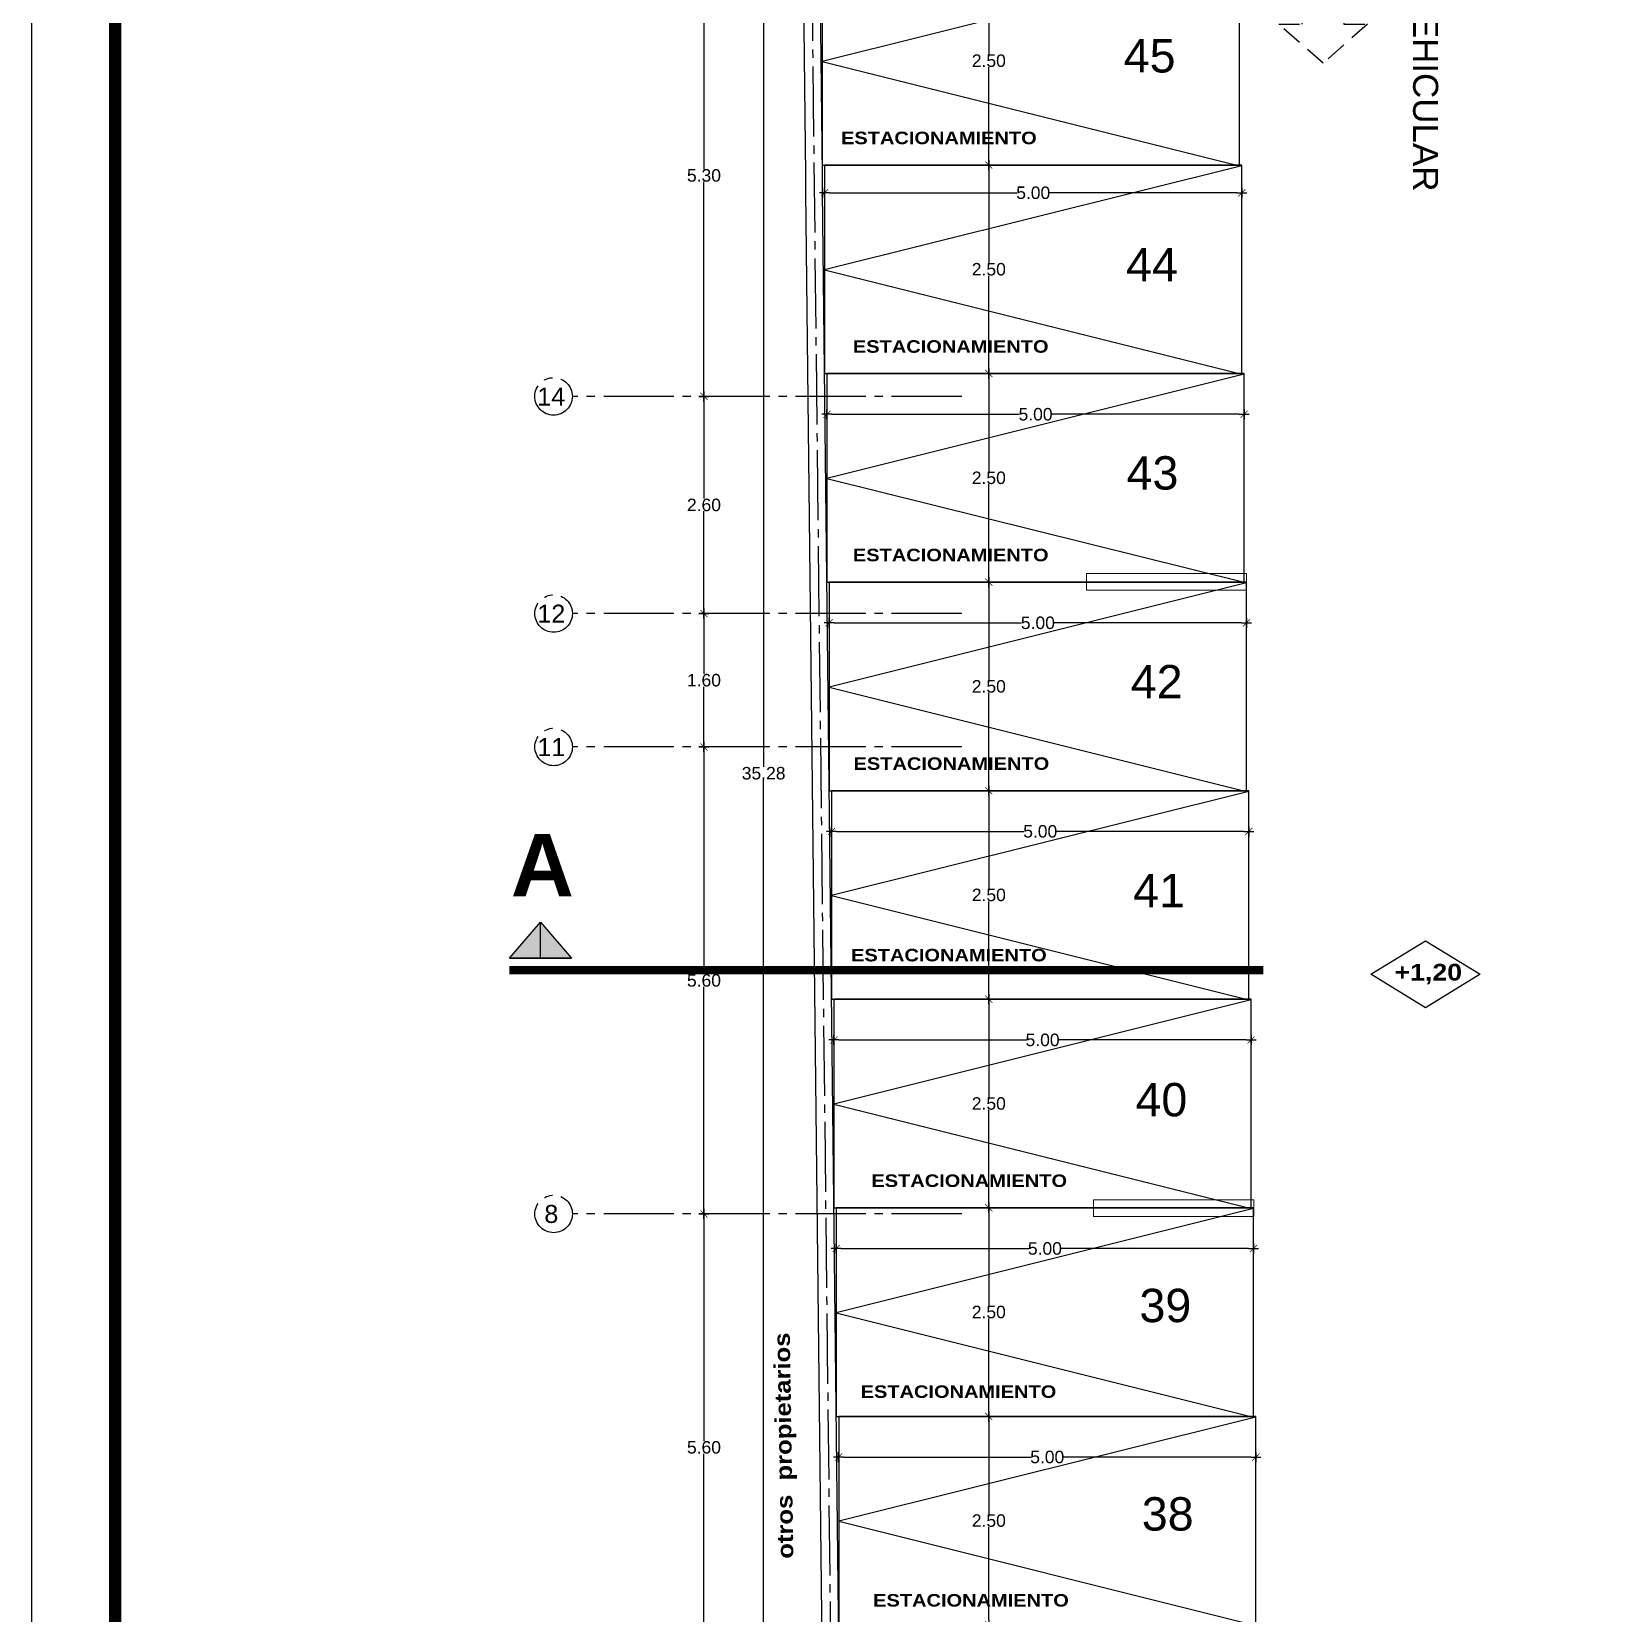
# Model space of a CAD drawing. Header units: millimetres. Extents: x 1217 to 2428, y 234 to 779.
# Drawn here: x 2338.46 to 2357.43, y 351.78 to 370.74 of the extents above; entities that cross this region are included whole.
import ezdxf

# ---------------------------------------------------------------- set-up
doc = ezdxf.new("R2010")
doc.units = ezdxf.units.MM
for name, pattern in [('ACAD_ISO04W100', [30, 24, -3, 0, -3]), ('DASHDOTX2', [0.84, 0.4, -0.2, 0.04, -0.2]), ('HIDDEN', [0.375, 0.25, -0.125])]:
    doc.linetypes.add(name, pattern=pattern)
doc.layers.get('0').update_dxf_attribs({"lineweight": 5})
for name, color, linetype in [('0.1', 251, 'Continuous'), ('COTAS', 252, 'Continuous'), ('COTAS INTERIORES', 3, 'Continuous'), ('Ejes', 8, 'Continuous'), ('MURO', 5, 'Continuous'), ('Pavimento', 8, 'Continuous'), ('Texto', 1, 'Continuous'), ('Textos', 2, 'Continuous')]:
    doc.layers.add(name, color=color, linetype=linetype)
doc.styles.add('DIM000', font='')
doc.styles.add('INTERARQ', font='arial.ttf')
doc.styles.get("Standard").update_dxf_attribs({"font": 'arial.ttf'})
doc.styles.get('DIM000').set_extended_font_data('Arial Black')
doc.dimstyles.new('ESCALA_1-50', dxfattribs={"dimtxt": 0.15, "dimasz": 0.06, "dimexe": 0.18, "dimexo": 0.0625, "dimgap": 0, "dimtad": 0, "dimtih": 1, "dimtoh": 1, "dimzin": 0, "dimdsep": 46, "dimtxsty": 'INTERARQ', "dimblk": 'DIMTICK', "dimcen": 0, "dimse1": 1, "dimse2": 1, "dimclrd": 256, "dimclre": 1, "dimclrt": 2, "dimadec": 0, "dimazin": 0, "dimtfac": 4.5, "dimtofl": 0, "dimtmove": 2, "dimatfit": 3, "dimldrblk": 'DIMTICK', "dimfxl": 1, "dimtolj": 1, "dimtzin": 0, "dimarcsym": 0})

# ---------------------------------------------------------------- blocks, each defined once
blk = doc.blocks.new('DIMTICK')
at = {"color": 1}
for p, q in [((-1, 0), (1, 0)), ((0, 1), (0, -1))]:
    blk.add_line(p, q, dxfattribs=at)
at = {"color": 3, "const_width": 0.141}
blk.add_lwpolyline([(0.71, 0.71), (-0.71, -0.71)], dxfattribs=at)
blk = doc.blocks.new('*D170')
at = {"layer": 'COTAS', "lineweight": -2, "ltscale": 3, "transparency": 16777216}
for p, q in [((2347.233, 379.429), (2347.233, 361.925)), ((2347.233, 344.268), (2347.233, 361.772))]:
    blk.add_line(p, q, dxfattribs=at)
at = {"layer": 'Defpoints', "color": 0, "ltscale": 3, "transparency": 16777216}
for p in [(2347.233, 379.489), (2347.846, 379.489, 0), (2353.237, 344.208, 0)]:
    blk.add_point(p, dxfattribs=at)
at = {"layer": 'COTAS', "lineweight": -2, "ltscale": 3, "transparency": 16777216, "xscale": 0.06, "yscale": 0.06, "zscale": 0.06}
for p, rotation in [((2347.233, 379.489), 90), ((2347.233, 344.208), 270)]:
    blk.add_blockref('DIMTICK', p, dxfattribs=dict(at, rotation=rotation))
at = {"layer": 'COTAS', "color": 2, "ltscale": 3, "transparency": 16777216, "insert": (2347.233, 361.848), "char_height": 0.15, "attachment_point": 5, "style": 'INTERARQ'}
blk.add_mtext('\\A1;35.28', dxfattribs=at)
blk = doc.blocks.new('*D173')
at = {"layer": 'COTAS', "lineweight": -2, "ltscale": 3, "transparency": 16777216}
for p, q in [((2346.518, 356.506), (2346.518, 353.843)), ((2346.518, 351.028), (2346.518, 353.69))]:
    blk.add_line(p, q, dxfattribs=at)
at = {"layer": 'Defpoints', "color": 0, "ltscale": 3, "transparency": 16777216}
for p in [(2346.518, 356.566), (2347.878, 356.566, 0), (2347.938, 350.968, 0)]:
    blk.add_point(p, dxfattribs=at)
at = {"layer": 'COTAS', "lineweight": -2, "ltscale": 3, "transparency": 16777216, "xscale": 0.06, "yscale": 0.06, "zscale": 0.06}
for p, rotation in [((2346.518, 356.566), 90), ((2346.518, 350.968), 270)]:
    blk.add_blockref('DIMTICK', p, dxfattribs=dict(at, rotation=rotation))
at = {"layer": 'COTAS', "color": 2, "ltscale": 3, "transparency": 16777216, "insert": (2346.518, 353.767), "char_height": 0.15, "attachment_point": 5, "style": 'INTERARQ'}
blk.add_mtext('\\A1;5.60', dxfattribs=at)
blk = doc.blocks.new('*D174')
at = {"layer": 'COTAS', "lineweight": -2, "ltscale": 3, "transparency": 16777216}
for p, q in [((2346.518, 362.103), (2346.518, 359.441)), ((2346.518, 356.626), (2346.518, 359.288))]:
    blk.add_line(p, q, dxfattribs=at)
at = {"layer": 'Defpoints', "color": 0, "ltscale": 3, "transparency": 16777216}
for p in [(2346.518, 362.163), (2347.655, 362.163, 0), (2347.878, 356.566, 0)]:
    blk.add_point(p, dxfattribs=at)
at = {"layer": 'COTAS', "lineweight": -2, "ltscale": 3, "transparency": 16777216, "xscale": 0.06, "yscale": 0.06, "zscale": 0.06}
for p, rotation in [((2346.518, 362.163), 90), ((2346.518, 356.566), 270)]:
    blk.add_blockref('DIMTICK', p, dxfattribs=dict(at, rotation=rotation))
at = {"layer": 'COTAS', "color": 2, "ltscale": 3, "transparency": 16777216, "insert": (2346.518, 359.364), "char_height": 0.15, "attachment_point": 5, "style": 'INTERARQ'}
blk.add_mtext('\\A1;5.60', dxfattribs=at)
blk = doc.blocks.new('*D175')
at = {"layer": 'COTAS', "lineweight": -2, "ltscale": 3, "transparency": 16777216}
for p, q in [((2346.518, 363.703), (2346.518, 363.04)), ((2346.518, 362.223), (2346.518, 362.886))]:
    blk.add_line(p, q, dxfattribs=at)
at = {"layer": 'Defpoints', "color": 0, "ltscale": 3, "transparency": 16777216}
for p in [(2346.518, 363.763), (2347.716, 363.763, 0), (2347.655, 362.163, 0)]:
    blk.add_point(p, dxfattribs=at)
at = {"layer": 'COTAS', "lineweight": -2, "ltscale": 3, "transparency": 16777216, "xscale": 0.06, "yscale": 0.06, "zscale": 0.06}
for p, rotation in [((2346.518, 363.763), 90), ((2346.518, 362.163), 270)]:
    blk.add_blockref('DIMTICK', p, dxfattribs=dict(at, rotation=rotation))
at = {"layer": 'COTAS', "color": 2, "ltscale": 3, "transparency": 16777216, "insert": (2346.518, 362.963), "char_height": 0.15, "attachment_point": 5, "style": 'INTERARQ'}
blk.add_mtext('\\A1;1.60', dxfattribs=at)
blk = doc.blocks.new('*D176')
at = {"layer": 'COTAS', "lineweight": -2, "ltscale": 3, "transparency": 16777216}
for p, q in [((2346.518, 366.306), (2346.518, 365.141)), ((2346.518, 363.823), (2346.518, 364.988))]:
    blk.add_line(p, q, dxfattribs=at)
at = {"layer": 'Defpoints', "color": 0, "ltscale": 3, "transparency": 16777216}
for p in [(2346.518, 366.366), (2347.767, 366.366, 0), (2347.716, 363.763, 0)]:
    blk.add_point(p, dxfattribs=at)
at = {"layer": 'COTAS', "lineweight": -2, "ltscale": 3, "transparency": 16777216, "xscale": 0.06, "yscale": 0.06, "zscale": 0.06}
for p, rotation in [((2346.518, 366.366), 90), ((2346.518, 363.763), 270)]:
    blk.add_blockref('DIMTICK', p, dxfattribs=dict(at, rotation=rotation))
at = {"layer": 'COTAS', "color": 2, "ltscale": 3, "transparency": 16777216, "insert": (2346.518, 365.064), "char_height": 0.15, "attachment_point": 5, "style": 'INTERARQ'}
blk.add_mtext('\\A1;2.60', dxfattribs=at)
blk = doc.blocks.new('*D177')
at = {"layer": 'COTAS', "lineweight": -2, "ltscale": 3, "transparency": 16777216}
for p, q in [((2346.518, 371.603), (2346.518, 369.091)), ((2346.518, 366.426), (2346.518, 368.938))]:
    blk.add_line(p, q, dxfattribs=at)
at = {"layer": 'Defpoints', "color": 0, "ltscale": 3, "transparency": 16777216}
for p in [(2346.518, 371.663), (2347.706, 371.663, 0), (2347.767, 366.366, 0)]:
    blk.add_point(p, dxfattribs=at)
at = {"layer": 'COTAS', "lineweight": -2, "ltscale": 3, "transparency": 16777216, "xscale": 0.06, "yscale": 0.06, "zscale": 0.06}
for p, rotation in [((2346.518, 371.663), 90), ((2346.518, 366.366), 270)]:
    blk.add_blockref('DIMTICK', p, dxfattribs=dict(at, rotation=rotation))
at = {"layer": 'COTAS', "color": 2, "ltscale": 3, "transparency": 16777216, "insert": (2346.518, 369.014), "char_height": 0.15, "attachment_point": 5, "style": 'INTERARQ'}
blk.add_mtext('\\A1;5.30', dxfattribs=at)
blk = doc.blocks.new('*D228')
at = {"layer": 'COTAS INTERIORES', "lineweight": -2, "ltscale": 3, "transparency": 16777216}
for p, q in [((2349.932, 354.079), (2349.932, 352.965)), ((2349.932, 351.699), (2349.932, 352.812))]:
    blk.add_line(p, q, dxfattribs=at)
at = {"layer": 'Defpoints', "color": 0, "ltscale": 3, "transparency": 16777216}
for p in [(2349.932, 354.139), (2350.604, 354.139), (2349.392, 351.639)]:
    blk.add_point(p, dxfattribs=at)
at = {"layer": 'COTAS INTERIORES', "lineweight": -2, "ltscale": 3, "transparency": 16777216, "xscale": 0.06, "yscale": 0.06, "zscale": 0.06}
for p, rotation in [((2349.932, 354.139), 90), ((2349.932, 351.639), 270)]:
    blk.add_blockref('DIMTICK', p, dxfattribs=dict(at, rotation=rotation))
at = {"layer": 'COTAS INTERIORES', "color": 2, "ltscale": 3, "transparency": 16777216, "insert": (2349.932, 352.889), "char_height": 0.15, "attachment_point": 5, "style": 'INTERARQ'}
blk.add_mtext('\\A1;2.50', dxfattribs=at)
blk = doc.blocks.new('*D229')
at = {"layer": 'COTAS INTERIORES', "lineweight": -2, "ltscale": 3, "transparency": 16777216}
for p, q in [((2349.932, 356.579), (2349.932, 355.465)), ((2349.932, 354.199), (2349.932, 355.312))]:
    blk.add_line(p, q, dxfattribs=at)
at = {"layer": 'Defpoints', "color": 0, "ltscale": 3, "transparency": 16777216}
for p in [(2349.932, 356.639), (2351.173, 356.639, 0), (2350.604, 354.139)]:
    blk.add_point(p, dxfattribs=at)
at = {"layer": 'COTAS INTERIORES', "lineweight": -2, "ltscale": 3, "transparency": 16777216, "xscale": 0.06, "yscale": 0.06, "zscale": 0.06}
for p, rotation in [((2349.932, 356.639), 90), ((2349.932, 354.139), 270)]:
    blk.add_blockref('DIMTICK', p, dxfattribs=dict(at, rotation=rotation))
at = {"layer": 'COTAS INTERIORES', "color": 2, "ltscale": 3, "transparency": 16777216, "insert": (2349.932, 355.389), "char_height": 0.15, "attachment_point": 5, "style": 'INTERARQ'}
blk.add_mtext('\\A1;2.50', dxfattribs=at)
blk = doc.blocks.new('*D230')
at = {"layer": 'COTAS INTERIORES', "lineweight": -2, "ltscale": 3, "transparency": 16777216}
for p, q in [((2349.932, 359.079), (2349.932, 357.965)), ((2349.932, 356.699), (2349.932, 357.812))]:
    blk.add_line(p, q, dxfattribs=at)
at = {"layer": 'Defpoints', "color": 0, "ltscale": 3, "transparency": 16777216}
for p in [(2349.932, 359.139), (2351.226, 359.139, 0), (2351.173, 356.639, 0)]:
    blk.add_point(p, dxfattribs=at)
at = {"layer": 'COTAS INTERIORES', "lineweight": -2, "ltscale": 3, "transparency": 16777216, "xscale": 0.06, "yscale": 0.06, "zscale": 0.06}
for p, rotation in [((2349.932, 359.139), 90), ((2349.932, 356.639), 270)]:
    blk.add_blockref('DIMTICK', p, dxfattribs=dict(at, rotation=rotation))
at = {"layer": 'COTAS INTERIORES', "color": 2, "ltscale": 3, "transparency": 16777216, "insert": (2349.932, 357.889), "char_height": 0.15, "attachment_point": 5, "style": 'INTERARQ'}
blk.add_mtext('\\A1;2.50', dxfattribs=at)
blk = doc.blocks.new('*D231')
at = {"layer": 'COTAS INTERIORES', "lineweight": -2, "ltscale": 3, "transparency": 16777216}
for p, q in [((2349.932, 361.579), (2349.932, 360.465)), ((2349.932, 359.199), (2349.932, 360.312))]:
    blk.add_line(p, q, dxfattribs=at)
at = {"layer": 'Defpoints', "color": 0, "ltscale": 3, "transparency": 16777216}
for p in [(2349.932, 361.639), (2350.779, 361.639, 0), (2351.226, 359.139, 0)]:
    blk.add_point(p, dxfattribs=at)
at = {"layer": 'COTAS INTERIORES', "lineweight": -2, "ltscale": 3, "transparency": 16777216, "xscale": 0.06, "yscale": 0.06, "zscale": 0.06}
for p, rotation in [((2349.932, 361.639), 90), ((2349.932, 359.139), 270)]:
    blk.add_blockref('DIMTICK', p, dxfattribs=dict(at, rotation=rotation))
at = {"layer": 'COTAS INTERIORES', "color": 2, "ltscale": 3, "transparency": 16777216, "insert": (2349.932, 360.389), "char_height": 0.15, "attachment_point": 5, "style": 'INTERARQ'}
blk.add_mtext('\\A1;2.50', dxfattribs=at)
blk = doc.blocks.new('*D232')
at = {"layer": 'COTAS INTERIORES', "lineweight": -2, "ltscale": 3, "transparency": 16777216}
for p, q in [((2349.932, 364.079), (2349.932, 362.965)), ((2349.932, 361.699), (2349.932, 362.812))]:
    blk.add_line(p, q, dxfattribs=at)
at = {"layer": 'Defpoints', "color": 0, "ltscale": 3, "transparency": 16777216}
for p in [(2349.932, 364.139), (2350.866, 364.139, 0), (2350.779, 361.639, 0)]:
    blk.add_point(p, dxfattribs=at)
at = {"layer": 'COTAS INTERIORES', "lineweight": -2, "ltscale": 3, "transparency": 16777216, "xscale": 0.06, "yscale": 0.06, "zscale": 0.06}
for p, rotation in [((2349.932, 364.139), 90), ((2349.932, 361.639), 270)]:
    blk.add_blockref('DIMTICK', p, dxfattribs=dict(at, rotation=rotation))
at = {"layer": 'COTAS INTERIORES', "color": 2, "ltscale": 3, "transparency": 16777216, "insert": (2349.932, 362.889), "char_height": 0.15, "attachment_point": 5, "style": 'INTERARQ'}
blk.add_mtext('\\A1;2.50', dxfattribs=at)
blk = doc.blocks.new('*D233')
at = {"layer": 'COTAS INTERIORES', "lineweight": -2, "ltscale": 3, "transparency": 16777216}
for p, q in [((2349.932, 366.579), (2349.932, 365.465)), ((2349.932, 364.199), (2349.932, 365.312))]:
    blk.add_line(p, q, dxfattribs=at)
at = {"layer": 'Defpoints', "color": 0, "ltscale": 3, "transparency": 16777216}
for p in [(2349.932, 366.639), (2350.779, 366.639, 0), (2350.866, 364.139, 0)]:
    blk.add_point(p, dxfattribs=at)
at = {"layer": 'COTAS INTERIORES', "lineweight": -2, "ltscale": 3, "transparency": 16777216, "xscale": 0.06, "yscale": 0.06, "zscale": 0.06}
for p, rotation in [((2349.932, 366.639), 90), ((2349.932, 364.139), 270)]:
    blk.add_blockref('DIMTICK', p, dxfattribs=dict(at, rotation=rotation))
at = {"layer": 'COTAS INTERIORES', "color": 2, "ltscale": 3, "transparency": 16777216, "insert": (2349.932, 365.389), "char_height": 0.15, "attachment_point": 5, "style": 'INTERARQ'}
blk.add_mtext('\\A1;2.50', dxfattribs=at)
blk = doc.blocks.new('*D234')
at = {"layer": 'COTAS INTERIORES', "lineweight": -2, "ltscale": 3, "transparency": 16777216}
for p, q in [((2349.932, 369.079), (2349.932, 367.965)), ((2349.932, 366.699), (2349.932, 367.812))]:
    blk.add_line(p, q, dxfattribs=at)
at = {"layer": 'Defpoints', "color": 0, "ltscale": 3, "transparency": 16777216}
for p in [(2349.932, 369.139), (2350.837, 369.139, 0), (2350.779, 366.639, 0)]:
    blk.add_point(p, dxfattribs=at)
at = {"layer": 'COTAS INTERIORES', "lineweight": -2, "ltscale": 3, "transparency": 16777216, "xscale": 0.06, "yscale": 0.06, "zscale": 0.06}
for p, rotation in [((2349.932, 369.139), 90), ((2349.932, 366.639), 270)]:
    blk.add_blockref('DIMTICK', p, dxfattribs=dict(at, rotation=rotation))
at = {"layer": 'COTAS INTERIORES', "color": 2, "ltscale": 3, "transparency": 16777216, "insert": (2349.932, 367.889), "char_height": 0.15, "attachment_point": 5, "style": 'INTERARQ'}
blk.add_mtext('\\A1;2.50', dxfattribs=at)
blk = doc.blocks.new('*D235')
at = {"layer": 'COTAS INTERIORES', "lineweight": -2, "ltscale": 3, "transparency": 16777216}
for p, q in [((2349.932, 371.579), (2349.932, 370.465)), ((2349.932, 369.199), (2349.932, 370.312))]:
    blk.add_line(p, q, dxfattribs=at)
at = {"layer": 'Defpoints', "color": 0, "ltscale": 3, "transparency": 16777216}
for p in [(2349.932, 371.639), (2350.953, 371.639, 0), (2350.837, 369.139, 0)]:
    blk.add_point(p, dxfattribs=at)
at = {"layer": 'COTAS INTERIORES', "lineweight": -2, "ltscale": 3, "transparency": 16777216, "xscale": 0.06, "yscale": 0.06, "zscale": 0.06}
for p, rotation in [((2349.932, 371.639), 90), ((2349.932, 369.139), 270)]:
    blk.add_blockref('DIMTICK', p, dxfattribs=dict(at, rotation=rotation))
at = {"layer": 'COTAS INTERIORES', "color": 2, "ltscale": 3, "transparency": 16777216, "insert": (2349.932, 370.389), "char_height": 0.15, "attachment_point": 5, "style": 'INTERARQ'}
blk.add_mtext('\\A1;2.50', dxfattribs=at)
blk = doc.blocks.new('*D215')
at = {"layer": 'COTAS INTERIORES', "lineweight": -2, "ltscale": 3, "transparency": 16777216}
for p, q in [((2348.192, 353.651), (2350.438, 353.651)), ((2353.072, 353.651), (2350.827, 353.651))]:
    blk.add_line(p, q, dxfattribs=at)
at = {"layer": 'Defpoints', "color": 0, "ltscale": 3, "transparency": 16777216}
for p in [(2348.132, 354.13, 0), (2353.132, 354.13, 0), (2353.132, 353.651)]:
    blk.add_point(p, dxfattribs=at)
at = {"layer": 'COTAS INTERIORES', "lineweight": -2, "ltscale": 3, "transparency": 16777216, "xscale": 0.06, "yscale": 0.06, "zscale": 0.06, "rotation": 180}
blk.add_blockref('DIMTICK', (2348.132, 353.651), dxfattribs=at)
at = {"layer": 'COTAS INTERIORES', "lineweight": -2, "ltscale": 3, "transparency": 16777216, "xscale": 0.06, "yscale": 0.06, "zscale": 0.06}
blk.add_blockref('DIMTICK', (2353.132, 353.651), dxfattribs=at)
at = {"layer": 'COTAS INTERIORES', "color": 2, "ltscale": 3, "transparency": 16777216, "insert": (2350.632, 353.651), "char_height": 0.15, "attachment_point": 5, "style": 'INTERARQ'}
blk.add_mtext('\\A1;5.00', dxfattribs=at)
blk = doc.blocks.new('*D216')
at = {"layer": 'COTAS INTERIORES', "lineweight": -2, "ltscale": 3, "transparency": 16777216}
for p, q in [((2348.164, 356.151), (2350.41, 356.151)), ((2353.044, 356.151), (2350.799, 356.151))]:
    blk.add_line(p, q, dxfattribs=at)
at = {"layer": 'Defpoints', "color": 0, "ltscale": 3, "transparency": 16777216}
for p in [(2348.104, 356.63, 0), (2353.104, 356.63, 0), (2353.104, 356.151)]:
    blk.add_point(p, dxfattribs=at)
at = {"layer": 'COTAS INTERIORES', "lineweight": -2, "ltscale": 3, "transparency": 16777216, "xscale": 0.06, "yscale": 0.06, "zscale": 0.06, "rotation": 180}
blk.add_blockref('DIMTICK', (2348.104, 356.151), dxfattribs=at)
at = {"layer": 'COTAS INTERIORES', "lineweight": -2, "ltscale": 3, "transparency": 16777216, "xscale": 0.06, "yscale": 0.06, "zscale": 0.06}
blk.add_blockref('DIMTICK', (2353.104, 356.151), dxfattribs=at)
at = {"layer": 'COTAS INTERIORES', "color": 2, "ltscale": 3, "transparency": 16777216, "insert": (2350.604, 356.151), "char_height": 0.15, "attachment_point": 5, "style": 'INTERARQ'}
blk.add_mtext('\\A1;5.00', dxfattribs=at)
blk = doc.blocks.new('*D217')
at = {"layer": 'COTAS INTERIORES', "lineweight": -2, "ltscale": 3, "transparency": 16777216}
for p, q in [((2348.136, 358.651), (2350.382, 358.651)), ((2353.016, 358.651), (2350.771, 358.651))]:
    blk.add_line(p, q, dxfattribs=at)
at = {"layer": 'Defpoints', "color": 0, "ltscale": 3, "transparency": 16777216}
for p in [(2348.076, 359.13, 0), (2353.076, 359.13, 0), (2353.076, 358.651)]:
    blk.add_point(p, dxfattribs=at)
at = {"layer": 'COTAS INTERIORES', "lineweight": -2, "ltscale": 3, "transparency": 16777216, "xscale": 0.06, "yscale": 0.06, "zscale": 0.06, "rotation": 180}
blk.add_blockref('DIMTICK', (2348.076, 358.651), dxfattribs=at)
at = {"layer": 'COTAS INTERIORES', "lineweight": -2, "ltscale": 3, "transparency": 16777216, "xscale": 0.06, "yscale": 0.06, "zscale": 0.06}
blk.add_blockref('DIMTICK', (2353.076, 358.651), dxfattribs=at)
at = {"layer": 'COTAS INTERIORES', "color": 2, "ltscale": 3, "transparency": 16777216, "insert": (2350.576, 358.651), "char_height": 0.15, "attachment_point": 5, "style": 'INTERARQ'}
blk.add_mtext('\\A1;5.00', dxfattribs=at)
blk = doc.blocks.new('*D218')
at = {"layer": 'COTAS INTERIORES', "lineweight": -2, "ltscale": 3, "transparency": 16777216}
for p, q in [((2348.108, 361.151), (2350.353, 361.151)), ((2352.988, 361.151), (2350.743, 361.151))]:
    blk.add_line(p, q, dxfattribs=at)
at = {"layer": 'Defpoints', "color": 0, "ltscale": 3, "transparency": 16777216}
for p in [(2348.048, 361.63, 0), (2353.048, 361.63, 0), (2353.048, 361.151)]:
    blk.add_point(p, dxfattribs=at)
at = {"layer": 'COTAS INTERIORES', "lineweight": -2, "ltscale": 3, "transparency": 16777216, "xscale": 0.06, "yscale": 0.06, "zscale": 0.06, "rotation": 180}
blk.add_blockref('DIMTICK', (2348.048, 361.151), dxfattribs=at)
at = {"layer": 'COTAS INTERIORES', "lineweight": -2, "ltscale": 3, "transparency": 16777216, "xscale": 0.06, "yscale": 0.06, "zscale": 0.06}
blk.add_blockref('DIMTICK', (2353.048, 361.151), dxfattribs=at)
at = {"layer": 'COTAS INTERIORES', "color": 2, "ltscale": 3, "transparency": 16777216, "insert": (2350.548, 361.151), "char_height": 0.15, "attachment_point": 5, "style": 'INTERARQ'}
blk.add_mtext('\\A1;5.00', dxfattribs=at)
blk = doc.blocks.new('*D219')
at = {"layer": 'COTAS INTERIORES', "lineweight": -2, "ltscale": 3, "transparency": 16777216}
for p, q in [((2348.08, 363.651), (2350.325, 363.651)), ((2352.96, 363.651), (2350.714, 363.651))]:
    blk.add_line(p, q, dxfattribs=at)
at = {"layer": 'Defpoints', "color": 0, "ltscale": 3, "transparency": 16777216}
for p in [(2348.02, 364.13, 0), (2353.02, 364.13, 0), (2353.02, 363.651)]:
    blk.add_point(p, dxfattribs=at)
at = {"layer": 'COTAS INTERIORES', "lineweight": -2, "ltscale": 3, "transparency": 16777216, "xscale": 0.06, "yscale": 0.06, "zscale": 0.06, "rotation": 180}
blk.add_blockref('DIMTICK', (2348.02, 363.651), dxfattribs=at)
at = {"layer": 'COTAS INTERIORES', "lineweight": -2, "ltscale": 3, "transparency": 16777216, "xscale": 0.06, "yscale": 0.06, "zscale": 0.06}
blk.add_blockref('DIMTICK', (2353.02, 363.651), dxfattribs=at)
at = {"layer": 'COTAS INTERIORES', "color": 2, "ltscale": 3, "transparency": 16777216, "insert": (2350.52, 363.651), "char_height": 0.15, "attachment_point": 5, "style": 'INTERARQ'}
blk.add_mtext('\\A1;5.00', dxfattribs=at)
blk = doc.blocks.new('*D220')
at = {"layer": 'COTAS INTERIORES', "lineweight": -2, "ltscale": 3, "transparency": 16777216}
for p, q in [((2348.052, 366.151), (2350.297, 366.151)), ((2352.932, 366.151), (2350.686, 366.151))]:
    blk.add_line(p, q, dxfattribs=at)
at = {"layer": 'Defpoints', "color": 0, "ltscale": 3, "transparency": 16777216}
for p in [(2347.992, 366.63, 0), (2352.992, 366.63, 0), (2352.992, 366.151)]:
    blk.add_point(p, dxfattribs=at)
at = {"layer": 'COTAS INTERIORES', "lineweight": -2, "ltscale": 3, "transparency": 16777216, "xscale": 0.06, "yscale": 0.06, "zscale": 0.06, "rotation": 180}
blk.add_blockref('DIMTICK', (2347.992, 366.151), dxfattribs=at)
at = {"layer": 'COTAS INTERIORES', "lineweight": -2, "ltscale": 3, "transparency": 16777216, "xscale": 0.06, "yscale": 0.06, "zscale": 0.06}
blk.add_blockref('DIMTICK', (2352.992, 366.151), dxfattribs=at)
at = {"layer": 'COTAS INTERIORES', "color": 2, "ltscale": 3, "transparency": 16777216, "insert": (2350.492, 366.151), "char_height": 0.15, "attachment_point": 5, "style": 'INTERARQ'}
blk.add_mtext('\\A1;5.00', dxfattribs=at)
blk = doc.blocks.new('*D221')
at = {"layer": 'COTAS INTERIORES', "lineweight": -2, "ltscale": 3, "transparency": 16777216}
for p, q in [((2348.024, 368.806), (2350.269, 368.806)), ((2352.904, 368.806), (2350.658, 368.806))]:
    blk.add_line(p, q, dxfattribs=at)
at = {"layer": 'Defpoints', "color": 0, "ltscale": 3, "transparency": 16777216}
for p in [(2347.964, 369.13, 0), (2352.964, 369.13, 0), (2352.964, 368.806)]:
    blk.add_point(p, dxfattribs=at)
at = {"layer": 'COTAS INTERIORES', "lineweight": -2, "ltscale": 3, "transparency": 16777216, "xscale": 0.06, "yscale": 0.06, "zscale": 0.06, "rotation": 180}
blk.add_blockref('DIMTICK', (2347.964, 368.806), dxfattribs=at)
at = {"layer": 'COTAS INTERIORES', "lineweight": -2, "ltscale": 3, "transparency": 16777216, "xscale": 0.06, "yscale": 0.06, "zscale": 0.06}
blk.add_blockref('DIMTICK', (2352.964, 368.806), dxfattribs=at)
at = {"layer": 'COTAS INTERIORES', "color": 2, "ltscale": 3, "transparency": 16777216, "insert": (2350.464, 368.806), "char_height": 0.15, "attachment_point": 5, "style": 'INTERARQ'}
blk.add_mtext('\\A1;5.00', dxfattribs=at)

msp = doc.modelspace()

# ---------------------------------------------------------------- hatches: boundary and pattern name
at = {"layer": '0.1', "ltscale": 3}
h = msp.add_hatch(color=256, dxfattribs=at)
h.dxf.hatch_style = 1
h.paths.add_polyline_path([(2344.55756, 360.06396), (2344.92891, 359.63353), (2344.55756, 359.63353)])
h.paths.add_polyline_path([(2344.55756, 360.06396), (2344.55756, 359.63353), (2344.18621, 359.63353)])

# ---------------------------------------------------------------- linework, layer by layer
at = {"ltscale": 3, "elevation": 0}
for points in [[(2351.10293, 364.24187), (2353.02209, 364.24187), (2353.02209, 364.04191), (2351.10293, 364.04191)], [(2351.18736, 356.73459), (2353.10652, 356.73459), (2353.10652, 356.53464), (2351.18736, 356.53464)]]:
    msp.add_lwpolyline(points, close=True, dxfattribs=at)
at = {"layer": '0.1', "ltscale": 3, "elevation": 0}
msp.add_lwpolyline([(2338.46076, 332.44057), (2428.46076, 332.44057), (2428.46076, 384.44057), (2338.46076, 384.44057)], close=True, dxfattribs=at)
at = {"layer": '0.1', "ltscale": 3, "const_width": 0.15, "elevation": 0}
msp.add_lwpolyline([(2339.46076, 333.44057), (2427.46076, 333.44057), (2427.46076, 383.44057), (2339.46076, 383.44057)], close=True, dxfattribs=at)
at = {"layer": '0.1', "color": 8, "linetype": 'HIDDEN', "elevation": 0}
msp.add_lwpolyline([(2353.93773, 370.35836), (2353.40671, 370.82781), (2353.68773, 370.82781), (2353.68773, 372.43299), (2354.18773, 372.43299), (2354.18773, 370.82781), (2354.46875, 370.82781)], close=True, dxfattribs=at)
at = {"layer": '0.1', "ltscale": 3, "elevation": 0}
msp.add_lwpolyline([(2344.18621, 359.63353), (2344.92891, 359.63353), (2344.55756, 359.63353), (2344.55756, 360.06396), (2344.92891, 359.63353), (2344.18621, 359.63353), (2344.55756, 360.06396)], dxfattribs=at)
at = {"layer": '0.1', "color": 1, "linetype": 'DASHDOTX2', "ltscale": 1.5, "const_width": 0.1, "elevation": 0}
msp.add_lwpolyline([(2353.22012, 359.48744), (2344.18622, 359.48744), (2344.18622, 359.48744)], dxfattribs=at)
at = {"layer": 'Ejes', "linetype": 'ACAD_ISO04W100', "ltscale": 0.035, "elevation": 0}
for points in [[(2347.7191, 379.51924), (2348.14495, 341.6287)], [(2349.60679, 366.36595), (2344.94166, 366.36595)], [(2349.60679, 366.36595), (2344.94166, 366.36595)], [(2349.60679, 363.76285), (2344.94166, 363.76285)], [(2349.60679, 363.76285), (2344.94166, 363.76285)], [(2349.60679, 362.16329), (2344.94166, 362.16329)], [(2349.60679, 362.16329), (2344.94166, 362.16329)], [(2349.60679, 356.56561), (2344.94166, 356.56561)], [(2349.60679, 356.56561), (2344.94166, 356.56561)]]:
    msp.add_lwpolyline(points, dxfattribs=at)
at = {"layer": 'Ejes', "linetype": 'ACAD_ISO04W100', "ltscale": 0.035}
for centre in [(2344.71577, 366.36595, 0), (2344.71577, 366.36595, 0), (2344.71668, 363.76284, 0), (2344.71668, 363.76285, 0), (2344.71668, 362.16329, 0), (2344.71668, 362.16329, 0), (2344.71668, 356.5656, 0), (2344.71668, 356.56561, 0)]:
    msp.add_circle(centre, 0.22498, dxfattribs=at)
at = {"layer": 'MURO', "color": 5, "elevation": 0}
for points in [[(2348.21908, 343.93864), (2348.0196, 343.93864), (2347.73943, 368.81979), (2347.73715, 369.02204), (2347.61806, 379.61869), (2358.72793, 379.67826), (2379.43592, 379.81113), (2379.82617, 341.52665)], [(2348.21908, 343.93864), (2347.93941, 368.82204), (2347.93714, 369.02429), (2347.82031, 379.41977), (2358.72911, 379.47827), (2358.72911, 379.47827), (2379.23796, 379.60985), (2379.62616, 341.52665)]]:
    msp.add_lwpolyline(points, dxfattribs=at)
at = {"layer": 'MURO', "color": 1, "ltscale": 3, "elevation": 0}
for points in [[(2347.93541, 371.63851), (2347.93541, 369.13851), (2352.93541, 369.13851), (2352.93541, 371.63851), (2347.93541, 371.63851)], [(2347.96354, 369.13863), (2347.96354, 366.63863), (2352.96354, 366.63863), (2352.96354, 369.13863), (2347.96354, 369.13863)], [(2347.99169, 366.63863), (2347.99169, 364.13863), (2352.99169, 364.13863), (2352.99169, 366.63863), (2347.99169, 366.63863)], [(2348.01983, 364.13863), (2348.01983, 361.63863), (2353.01983, 361.63863), (2353.01983, 364.13863), (2348.01983, 364.13863)], [(2348.04797, 361.63863), (2348.04797, 359.13863), (2353.04797, 359.13863), (2353.04797, 361.63863), (2348.04797, 361.63863)], [(2348.07611, 359.13863), (2348.07611, 356.63863), (2353.07611, 356.63863), (2353.07611, 359.13863), (2348.07611, 359.13863)], [(2348.10426, 356.63863), (2348.10426, 354.13863), (2353.10426, 354.13863), (2353.10426, 356.63863), (2348.10426, 356.63863)], [(2348.13243, 354.13863), (2348.13243, 351.63863), (2353.13243, 351.63863), (2353.13243, 354.13863), (2348.13243, 354.13863)]]:
    msp.add_lwpolyline(points, dxfattribs=at)
at = {"layer": 'Pavimento', "color": 251, "ltscale": 3, "elevation": 0}
for points in [[(2352.93541, 371.63124), (2347.93541, 370.38124), (2352.93541, 369.13124)], [(2352.96354, 369.13135), (2347.96354, 367.88135), (2352.96354, 366.63135)], [(2352.99169, 366.63135), (2347.99169, 365.38135), (2352.99169, 364.13863)], [(2353.01983, 364.13135), (2348.01983, 362.88135), (2353.01983, 361.63135)], [(2353.04797, 361.63135), (2348.04797, 360.38135), (2353.04797, 359.13135)], [(2353.07611, 359.13135), (2348.07611, 357.88135), (2353.07611, 356.63135)], [(2353.10426, 356.63135), (2348.10426, 355.38135), (2353.10426, 354.13135)], [(2353.13243, 354.13135), (2348.13243, 352.88135), (2353.13243, 351.63135)]]:
    msp.add_lwpolyline(points, dxfattribs=at)
at = {"layer": 'Textos', "color": 4, "elevation": 0}
msp.add_lwpolyline([(2355.16491, 359.83938), (2355.81983, 359.43823), (2355.16491, 359.03709), (2354.50999, 359.43823)], close=True, dxfattribs=at)

# ---------------------------------------------------------------- texts
at = {"layer": 'Ejes', "char_height": 0.216, "width": 0.344369, "attachment_point": 5}
for s, insert in [('14', (2344.68776, 366.36421, 0)), ('12', (2344.68867, 363.7611, 0)), ('11', (2344.68867, 362.16155, 0)), ('8', (2344.68867, 356.56386, 0))]:
    msp.add_mtext(s, dxfattribs=dict(at, insert=insert))
at = {"layer": 'Texto', "insert": (2355.1649, 371.52289, 0), "char_height": 0.3, "width": 6.8254388, "attachment_point": 5, "rotation": 270}
msp.add_mtext('{\\fArial|b0|i0|c0|p34;CIRCULACION VEHICULAR}', dxfattribs=at)
at = {"layer": 'Texto', "attachment_point": 5}
for s, insert, char_height, width in [('45', (2351.85915, 370.44569, 0), 0.4, 1.5818117), ('44', (2351.88729, 367.94595, 0), 0.4, 1.5818117), ('43', (2351.89296, 365.44587, 0), 0.4, 1.5818117), ('42', (2351.94362, 362.94583, 0), 0.4, 1.5818117), ('{\\fArial|b1|i0|c0|p34;A}', (2344.58163, 360.74659, 0), 0.75, 2.965897), ('41', (2351.97177, 360.4422, 0), 0.4, 1.5818117), ('40', (2351.99992, 357.93276, 0), 0.4, 1.5818117), ('39', (2352.04749, 355.46541, 0), 0.4, 1.5818117), ('38', (2352.07565, 352.96703, 0), 0.4, 1.5818117)]:
    msp.add_mtext(s, dxfattribs=dict(at, insert=insert, char_height=char_height, width=width))
at = {"layer": 'Textos', "color": 7, "style": 'DIM000'}
for p in [(2348.16065, 369.38912, 0), (2348.30309, 366.88903, 0), (2348.30306, 364.38908, 0), (2348.3109, 361.88908, 0), (2348.28098, 359.59328, 0), (2348.52438, 356.88879, 0), (2348.39567, 354.36039, 0), (2348.54563, 351.85868, 0)]:
    msp.add_text('ESTACIONAMIENTO', height=0.15, dxfattribs=at).set_placement(p)
at = {"layer": 'Textos', "color": 4, "style": 'DIM000'}
msp.add_text('+1,20', height=0.2, dxfattribs=at).set_placement((2354.79422, 359.36362, 0))
at = {"layer": 'Textos', "color": 7, "style": 'DIM000'}
msp.add_text('otros  propietarios', height=0.192, rotation=90.907139, dxfattribs=at).set_placement((2347.58939, 352.43332, 0))

# ---------------------------------------------------------------- dimensions: what is measured, and where the dimension line sits
at = {"layer": 'COTAS', "ltscale": 3}
for base, p1, p2, picture, middle in [((2347.23264, 379.48892), (2353.23733, 344.20765, 0), (2347.84596, 379.48892, 0), '*D170', (2347.23264, 361.84829)), ((2346.51795, 371.66259), (2347.76723, 366.36595, 0), (2347.70568, 371.66259, 0), '*D177', (2346.51795, 369.01427)), ((2346.51795, 366.36595), (2347.71605, 363.76285, 0), (2347.76723, 366.36595, 0), '*D176', (2346.51795, 365.0644)), ((2346.51795, 363.76285), (2347.65533, 362.16329, 0), (2347.71605, 363.76285, 0), '*D175', (2346.51795, 362.96307)), ((2346.51795, 362.16329), (2347.87826, 356.56561, 0), (2347.65533, 362.16329, 0), '*D174', (2346.51795, 359.36445)), ((2346.51795, 356.56561), (2347.93826, 350.96809, 0), (2347.87826, 356.56561, 0), '*D173', (2346.51795, 353.76685))]:
    dim = msp.add_linear_dim(base=base, p1=p1, p2=p2, angle=90, dimstyle='ESCALA_1-50', dxfattribs=at)
    dim.commit()
    dim.dimension.update_dxf_attribs({"geometry": picture, "text_midpoint": middle})
at = {"layer": 'COTAS INTERIORES', "ltscale": 3}
for base, p1, p2, picture, middle in [((2349.93195, 371.63851, 0), (2350.83694, 369.13851, 0), (2350.95326, 371.63851, 0), '*D235', (2349.93195, 370.38851, 0)), ((2349.93195, 369.13851, 0), (2350.77883, 366.63863, 0), (2350.83694, 369.13851, 0), '*D234', (2349.93195, 367.88857, 0)), ((2349.93195, 366.63863, 0), (2350.86619, 364.13863, 0), (2350.77883, 366.63863, 0), '*D233', (2349.93195, 365.38863, 0)), ((2349.93195, 364.13863, 0), (2350.77904, 361.63863, 0), (2350.86619, 364.13863, 0), '*D232', (2349.93195, 362.88863, 0)), ((2349.93195, 361.63863, 0), (2351.22566, 359.13863, 0), (2350.77904, 361.63863, 0), '*D231', (2349.93195, 360.38863, 0)), ((2349.93195, 359.13863, 0), (2351.17254, 356.63863, 0), (2351.22566, 359.13863, 0), '*D230', (2349.93195, 357.88863, 0)), ((2349.93195, 356.63863, 0), (2350.60426, 354.13863, 0), (2351.17254, 356.63863, 0), '*D229', (2349.93195, 355.38863, 0)), ((2349.93195, 354.13863, 0), (2349.39229, 351.63863, 0), (2350.60426, 354.13863, 0), '*D228', (2349.93195, 352.88863, 0))]:
    dim = msp.add_linear_dim(base=base, p1=p1, p2=p2, angle=90, dimstyle='ESCALA_1-50', dxfattribs=at)
    dim.commit()
    dim.dimension.update_dxf_attribs({"geometry": picture, "text_midpoint": middle})
for base, p1, p2, picture, middle in [((2352.96354, 368.8057), (2347.96354, 369.13018, 0), (2352.96354, 369.13018, 0), '*D221', (2350.46354, 368.8057)), ((2352.99169, 366.15067), (2347.99169, 366.63018, 0), (2352.99169, 366.63018, 0), '*D220', (2350.49169, 366.15067)), ((2353.01983, 363.65067), (2348.01983, 364.13018, 0), (2353.01983, 364.13018, 0), '*D219', (2350.51983, 363.65067)), ((2353.04797, 361.15067), (2348.04797, 361.63018, 0), (2353.04797, 361.63018, 0), '*D218', (2350.54797, 361.15067)), ((2353.07611, 358.65067), (2348.07611, 359.13018, 0), (2353.07611, 359.13018, 0), '*D217', (2350.57611, 358.65067)), ((2353.10426, 356.15067), (2348.10426, 356.63018, 0), (2353.10426, 356.63018, 0), '*D216', (2350.60426, 356.15067)), ((2353.13243, 353.65067), (2348.13243, 354.13018, 0), (2353.13243, 354.13018, 0), '*D215', (2350.63243, 353.65067))]:
    dim = msp.add_linear_dim(base=base, p1=p1, p2=p2, dimstyle='ESCALA_1-50', dxfattribs=at)
    dim.commit()
    dim.dimension.update_dxf_attribs({"geometry": picture, "text_midpoint": middle})

doc.saveas('drawing.dxf')
